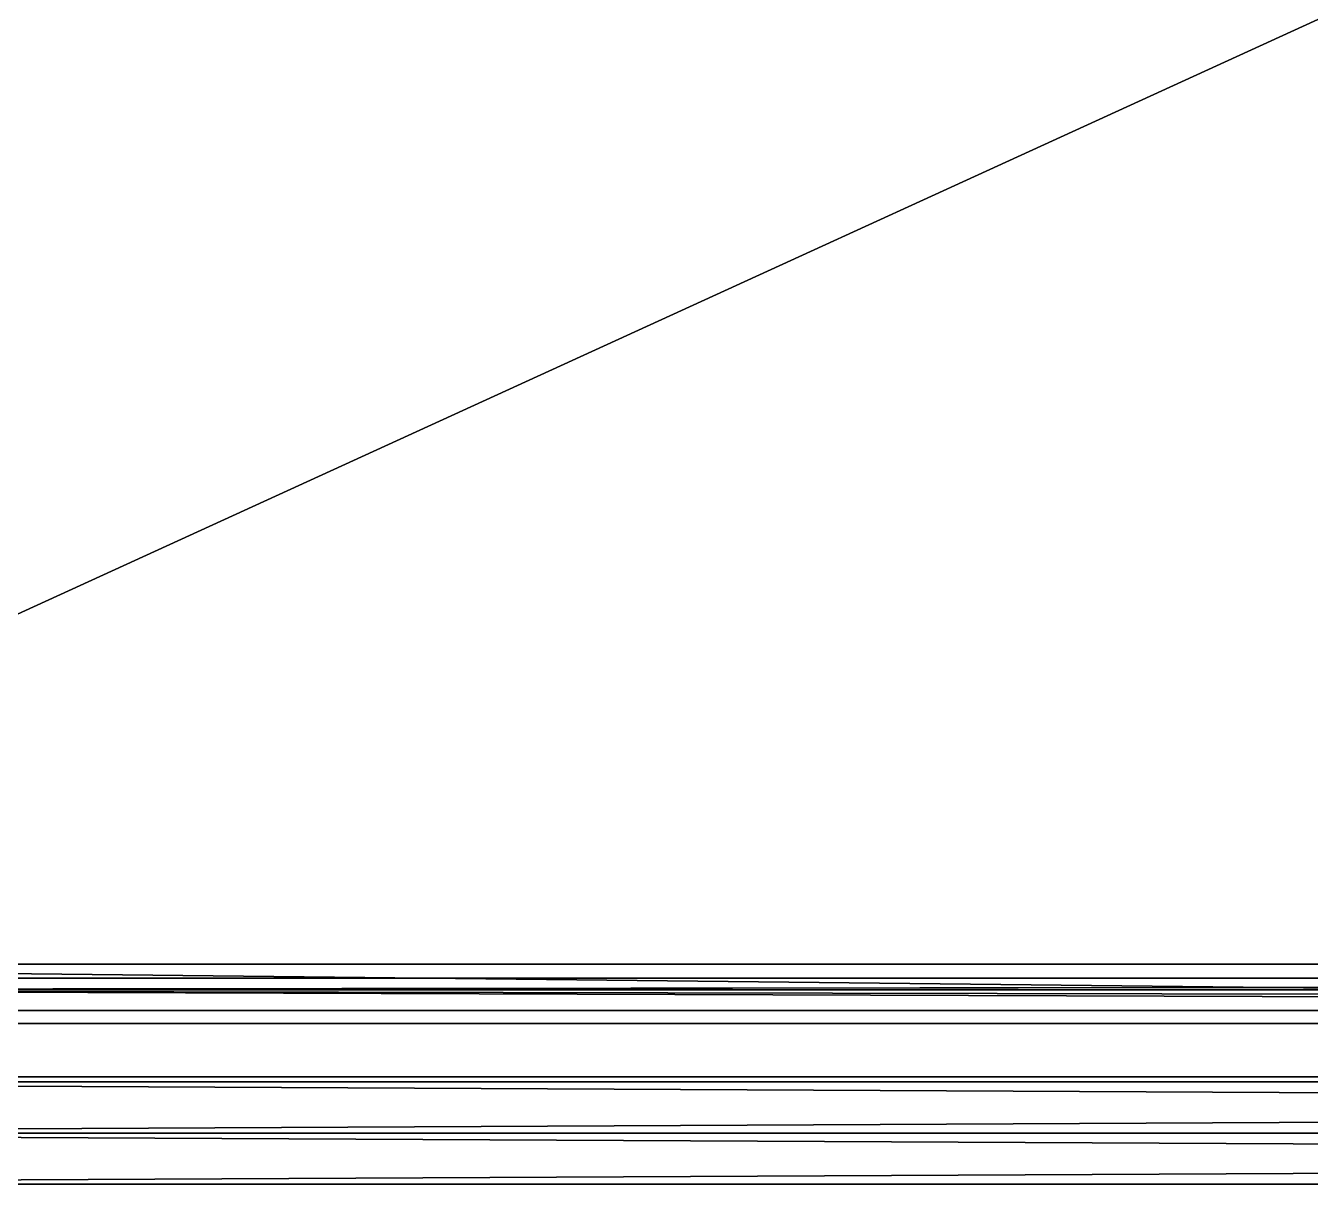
# Model space of a CAD drawing. Header units: centimetres. Extents: x -66.3 to 12.3, y -19.3 to 19.3.
# Drawn here: x -57.17 to -48.05, y -17.86 to -9.64 of the extents above; entities that cross this region are included whole.
import ezdxf

# ---------------------------------------------------------------- set-up
doc = ezdxf.new("R2010")
doc.units = ezdxf.units.CM
doc.layers.add('chrom', color=9, linetype='Continuous', true_color=0xbebebe)
doc.layers.add('reinweiss', color=254, linetype='Continuous', true_color=0xdddddd)

# ---------------------------------------------------------------- blocks, each defined once
blk = doc.blocks.new('GeometrySelector_19HIY995')
for points in [[(-36.35, 16.35, 0.4), (36.35, 16.35, 0.4), (36.35, 16.35, -0.4)], [(-36.35, 16.35, 0.4), (36.35, 16.35, -0.4), (-36.35, 16.35, -0.4)], [(36.35, -16.35, -0.4), (36.35, -16.35, 0.4), (-36.35, -16.35, 0.4)], [(-36.35, -16.35, -0.4), (36.35, -16.35, -0.4), (-36.35, -16.35, 0.4)]]:
    blk.add_3dface(points)
blk = doc.blocks.new('einschubtuer350_19HIY99')
at = {"layer": 'reinweiss'}
blk.add_blockref('GeometrySelector_19HIY995', (0, 0), dxfattribs=at)
blk = doc.blocks.new('blech350_750_19HIY99')
at = {"layer": 'reinweiss'}
for points in [[(-36.367, -16.6289, 0.6717), (36.367, -16.6289, 0.6717), (36.367, 16.6289, 0.6718)], [(-36.367, 16.6289, 0.6718), (-36.367, -16.6289, 0.6717), (36.367, 16.6289, 0.6718)], [(36.367, 16.6289, 0.6718), (36.367, -16.6289, 0.6717), (-36.367, -16.6289, 0.6717)], [(36.367, 16.6289, 0.6718), (-36.367, -16.6289, 0.6717), (-36.367, 16.6289, 0.6718)], [(35.6953, -16.4, 0), (36.1162, -16.4837, 0.421), (-36.1162, -16.4837, 0.421)], [(-35.6953, -16.4, 0), (35.6953, -16.4, 0), (-36.1162, -16.4837, 0.421)], [(-36.1162, -16.4837, 0.421), (36.1162, -16.4837, 0.421), (35.6953, -16.4, 0)], [(-36.1162, -16.4837, 0.421), (35.6953, -16.4, 0), (-35.6953, -16.4, 0)], [(35.6953, -16.4, 0), (-35.6953, -16.4, 0), (-35.2743, -16.4837, -0.421)], [(-35.2743, -16.4837, -0.421), (-35.6953, -16.4, 0), (35.6953, -16.4, 0)], [(35.6953, -16.4, 0), (-35.2743, -16.4837, -0.421), (35.2743, -16.4837, -0.421)], [(35.2743, -16.4837, -0.421), (-35.2743, -16.4837, -0.421), (35.6953, -16.4, 0)], [(36.367, -16.6289, 0.6717), (-36.367, -16.6289, 0.6717), (-36.1162, -16.4837, 0.421)], [(-36.1162, -16.4837, 0.421), (-36.367, -16.6289, 0.6717), (36.367, -16.6289, 0.6717)], [(36.367, -16.6289, 0.6717), (-36.1162, -16.4837, 0.421), (36.1162, -16.4837, 0.421)], [(36.1162, -16.4837, 0.421), (-36.1162, -16.4837, 0.421), (36.367, -16.6289, 0.6717)], [(34.9175, -16.7222, -0.7778), (35.2743, -16.4837, -0.421), (-35.2743, -16.4837, -0.421)], [(-34.9175, -16.7222, -0.7778), (34.9175, -16.7222, -0.7778), (-35.2743, -16.4837, -0.421)], [(-35.2743, -16.4837, -0.421), (35.2743, -16.4837, -0.421), (34.9175, -16.7222, -0.7778)], [(-35.2743, -16.4837, -0.421), (34.9175, -16.7222, -0.7778), (-34.9175, -16.7222, -0.7778)]]:
    blk.add_3dface(points, dxfattribs=at)
blk = doc.blocks.new('blech350_750_19HIY991')
at = {"layer": 'reinweiss'}
for points in [[(-36.367, -16.6289, 0.6717), (36.367, -16.6289, 0.6717), (36.367, 16.6289, 0.6718)], [(-36.367, 16.6289, 0.6718), (-36.367, -16.6289, 0.6717), (36.367, 16.6289, 0.6718)], [(36.367, 16.6289, 0.6718), (36.367, -16.6289, 0.6717), (-36.367, -16.6289, 0.6717)], [(36.367, 16.6289, 0.6718), (-36.367, -16.6289, 0.6717), (-36.367, 16.6289, 0.6718)], [(35.6953, -16.4, 0), (36.1162, -16.4837, 0.421), (-36.1162, -16.4837, 0.421)], [(-35.6953, -16.4, 0), (35.6953, -16.4, 0), (-36.1162, -16.4837, 0.421)], [(-36.1162, -16.4837, 0.421), (36.1162, -16.4837, 0.421), (35.6953, -16.4, 0)], [(-36.1162, -16.4837, 0.421), (35.6953, -16.4, 0), (-35.6953, -16.4, 0)], [(35.6953, -16.4, 0), (-35.6953, -16.4, 0), (-35.2743, -16.4837, -0.421)], [(-35.2743, -16.4837, -0.421), (-35.6953, -16.4, 0), (35.6953, -16.4, 0)], [(35.6953, -16.4, 0), (-35.2743, -16.4837, -0.421), (35.2743, -16.4837, -0.421)], [(35.2743, -16.4837, -0.421), (-35.2743, -16.4837, -0.421), (35.6953, -16.4, 0)], [(36.367, -16.6289, 0.6717), (-36.367, -16.6289, 0.6717), (-36.1162, -16.4837, 0.421)], [(-36.1162, -16.4837, 0.421), (-36.367, -16.6289, 0.6717), (36.367, -16.6289, 0.6717)], [(36.367, -16.6289, 0.6717), (-36.1162, -16.4837, 0.421), (36.1162, -16.4837, 0.421)], [(36.1162, -16.4837, 0.421), (-36.1162, -16.4837, 0.421), (36.367, -16.6289, 0.6717)], [(34.9175, -16.7222, -0.7778), (35.2743, -16.4837, -0.421), (-35.2743, -16.4837, -0.421)], [(-34.9175, -16.7222, -0.7778), (34.9175, -16.7222, -0.7778), (-35.2743, -16.4837, -0.421)], [(-35.2743, -16.4837, -0.421), (35.2743, -16.4837, -0.421), (34.9175, -16.7222, -0.7778)], [(-35.2743, -16.4837, -0.421), (34.9175, -16.7222, -0.7778), (-34.9175, -16.7222, -0.7778)]]:
    blk.add_3dface(points, dxfattribs=at)
blk = doc.blocks.new('GeometrySelector_19HIY9913')
for points in [[(-0.877686, -36.367, -0.363549), (-0.95, -36.367, 0), (-0.95, 36.367, 0)], [(-0.95, -36.367, 0), (-0.877686, 36.367, 0.363549), (-0.95, 36.367, 0)], [(0.877686, -36.367, 0.363549), (0.95, -36.367, 0), (0.95, 36.367, 0)], [(0.877686, -36.367, 0.363549), (0.95, 36.367, 0), (0.877686, 36.367, 0.363549)], [(0.95, -36.367, 0), (0.877686, -36.367, -0.363549), (0.877686, 36.367, -0.363549)], [(0.95, -36.367, 0), (0.877686, 36.367, -0.363549), (0.95, 36.367, 0)]]:
    blk.add_3dface(points)
blk = doc.blocks.new('rohr750_19HIY991')
at = {"layer": 'chrom'}
blk.add_blockref('GeometrySelector_19HIY9913', (0, 0), dxfattribs=at)
blk = doc.blocks.new('rohr750_19HIY993')
at = {"layer": 'chrom'}
blk.add_blockref('GeometrySelector_19HIY9913', (0, 0), dxfattribs=at)

msp = doc.modelspace()

# ---------------------------------------------------------------- block references
for name, p in [('blech350_750_19HIY99', (-27.0171, 0, 38)), ('blech350_750_19HIY991', (-27.0171, 0, 3))]:
    msp.add_blockref(name, p)
at = {"extrusion": (0, -1, 6.12323e-17), "rotation": 180}
msp.add_blockref('einschubtuer350_19HIY99', (-27.0171, 20.6, 16.7), dxfattribs=at)
at = {"extrusion": (0, 1, 6.12323e-17)}
for name, p, rotation in [('rohr750_19HIY991', (27.0171, 38, -17.5), 90.00000000000001), ('rohr750_19HIY993', (27.0171, 3, -17.5), 270)]:
    msp.add_blockref(name, p, dxfattribs=dict(at, rotation=rotation))

doc.saveas('drawing.dxf')
